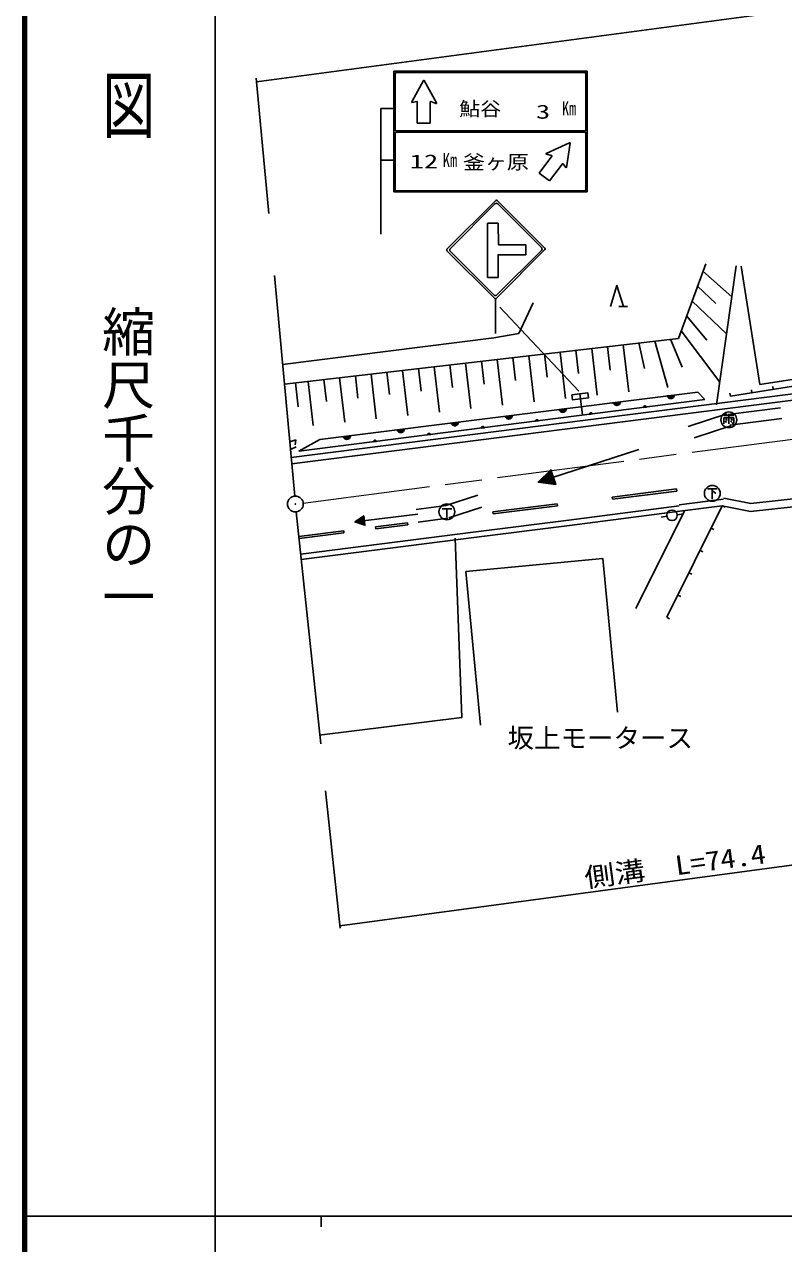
# Model space of a CAD drawing. Units: millimetres, scale not verified. Extents: x 40000 to 680000, y 20000 to 380000.
# Drawn here: x 40000 to 111651, y 202409 to 317516 of the extents above; entities that cross this region are included whole.
import ezdxf
from ezdxf.enums import TextEntityAlignment as Align

# ---------------------------------------------------------------- set-up
doc = ezdxf.new("R2010")
doc.units = ezdxf.units.MM
doc.header["$LTSCALE"] = 1000
doc.linetypes.add('CHAIN', pattern=[18.5, 12, -1.5, 3.5, -1.5])
for name, color, linetype, lineweight in [('M-BGD', 7, 'Continuous', 25), ('M-BMK', 2, 'CHAIN', 13), ('M-TTL', 2, 'Continuous', 140), ('M-TTL-BAND', 7, 'Continuous', 25)]:
    doc.layers.add(name, color=color, linetype=linetype, lineweight=lineweight)
doc.styles.add('@ＭＳ ゴシック', font='')
doc.styles.add('ＭＳ ゴシック', font='')
doc.styles.get('@ＭＳ ゴシック').set_extended_font_data('@MS Gothic')
doc.styles.get('ＭＳ ゴシック').set_extended_font_data('MS Gothic')

# ---------------------------------------------------------------- blocks, each defined once
blk = doc.blocks.new('BUHIN9')
at = {"color": 7, "linetype": 'Continuous', "lineweight": 25}
blk.add_line((0, 0), (149, 261), dxfattribs=at)
blk = doc.blocks.new('BUHIN11')
at = {"color": 7, "linetype": 'Continuous', "lineweight": 25}
blk.add_line((0, 0), (-298, -30), dxfattribs=at)
blk = doc.blocks.new('BUHIN32')
at = {"color": 7, "linetype": 'Continuous', "lineweight": 25}
blk.add_circle((0, 0), 498, dxfattribs=at)
blk = doc.blocks.new('BUHIN68')
at = {"color": 7, "linetype": 'Continuous', "lineweight": 25}
for p, q in [((21, 335), (66, -329)), ((109, -308), (66, 320)), ((111, 297), (151, -277)), ((192, -243), (157, 265)), ((204, 226), (233, -196)), ((271, -111), (253, 149))]:
    blk.add_line(p, q, dxfattribs=at)
blk.add_lwpolyline([(-24, 349), (58, 327), (129, 291), (211, 228), (258, 154), (290, 74), (297, -34), (276, -118), (240, -198), (168, -271), (102, -318), (24, -349)], close=True, dxfattribs=at)
blk = doc.blocks.new('BUHIN69')
at = {"color": 7, "linetype": 'Continuous', "lineweight": 25}
for p, q in [((-116, 48), (-108, -64)), ((-87, -97), (-100, 84)), ((-82, 104), (-67, -114)), ((-48, -127), (-65, 119)), ((-47, 132), (-28, -137)), ((-9, -143), (-29, 141))]:
    blk.add_line(p, q, dxfattribs=at)
blk.add_lwpolyline([(10, -150), (-25, -140), (-55, -125), (-90, -98), (-110, -66), (-124, -32), (-127, 14), (-119, 50), (-103, 85), (-72, 116), (-44, 136), (-10, 150)], close=True, dxfattribs=at)
blk = doc.blocks.new('BUHIN140')
at = {"color": 7, "linetype": 'Continuous', "lineweight": 25}
for p, q in [((-442, -444), (-389, 488)), ((374, -21), (-416, 24)), ((-73, 230), (72, 341)), ((103, 167), (249, 290)), ((-102, -280), (48, -153)), ((73, -361), (223, -234))]:
    blk.add_line(p, q, dxfattribs=at)
blk.add_lwpolyline([(336, -489), (-214, -457), (-160, 479), (352, 449), (381, 429), (398, 390), (341, 307)], dxfattribs=at)
blk.add_circle((0, 0), 746, dxfattribs=at)
blk = doc.blocks.new('BUHIN141')
at = {"color": 7, "linetype": 'Continuous', "lineweight": 25}
for p, q in [((-453, -432), (-401, 481)), ((-427, 24), (547, -31)), ((-281, 16), (18, 322))]:
    blk.add_line(p, q, dxfattribs=at)
blk.add_circle((0, 0), 746, dxfattribs=at)
blk = doc.blocks.new('BUHIN144')
at = {"color": 7, "linetype": 'Continuous', "lineweight": 25}
for radius in [746, 22.5]:
    blk.add_circle((0, 0), radius, dxfattribs=at)

msp = doc.modelspace()

# ---------------------------------------------------------------- linework, layer by layer
at = {"layer": 'M-BGD'}
for p, q in [((61915, 312086), (153451, 324326)), ((74878, 301693), (74878, 313093)), ((74878, 313093), (93118, 313093)), ((93118, 313093), (93118, 301693)), ((63056, 299665), (61883, 312433)), ((74998, 307573), (74998, 312853)), ((75118, 312973), (92878, 312973)), ((76558, 310193), (77654, 312213)), ((77730, 312213), (78890, 310096)), ((92998, 312853), (92998, 307573)), ((77023, 310251), (76608, 310131)), ((77078, 308202), (77078, 310210)), ((78304, 310192), (78304, 308202)), ((78835, 310036), (78363, 310232)), ((73643, 309573), (73643, 297697)), ((73643, 309573), (74878, 309573)), ((92878, 307453), (75118, 307453)), ((77078, 308202), (78304, 308202)), ((74998, 301933), (74998, 307213)), ((75118, 307333), (92878, 307333)), ((91451, 306337), (89253, 305342)), ((91175, 304018), (91512, 306291)), ((92998, 307213), (92998, 301933)), ((89779, 305066), (88583, 303475)), ((89260, 305260), (89755, 305134)), ((74998, 304689), (73643, 304689)), ((89563, 302739), (90769, 304344)), ((90838, 304344), (91098, 303998)), ((89563, 302739), (88583, 303475)), ((93118, 301693), (74878, 301693)), ((92878, 301813), (75118, 301813)), ((79882, 296290), (84484, 300891)), ((80208, 296360), (84413, 300566)), ((84625, 300891), (89128, 296389)), ((84696, 300566), (88802, 296460)), ((83715, 293610), (83715, 298762)), ((84713, 298762), (83715, 298762)), ((84736, 296697), (84713, 298762)), ((84384, 291646), (79882, 296148)), ((80208, 296077), (84314, 291971)), ((89128, 296248), (84526, 291646)), ((88802, 296177), (84597, 291971)), ((87323, 296697), (84736, 296697)), ((87323, 295744), (87323, 296697)), ((87323, 295744), (84691, 295744)), ((84713, 295744), (84713, 293610)), ((101719, 287876), (104297, 294907)), ((105329, 281607), (107166, 294733)), ((107651, 294694), (109410, 283505)), ((65509, 272979), (63594, 293814)), ((84713, 293610), (83715, 293610)), ((104039, 294204), (106756, 291803)), ((103524, 292798), (105256, 291158)), ((84454, 291617), (84454, 288342)), ((103008, 291392), (106267, 288309)), ((92333, 282903), (84874, 290825)), ((86661, 288345), (88008, 291216)), ((96111, 290878), (96911, 290878)), ((102492, 289985), (104403, 287705)), ((64360, 285412), (84317, 287935)), ((64544, 283555), (101719, 287876)), ((84317, 287935), (86661, 288345)), ((100975, 287790), (102088, 285145)), ((101977, 288579), (105628, 283746)), ((92053, 286753), (92309, 284550)), ((93540, 286925), (94054, 282507)), ((95027, 287098), (95285, 284882)), ((96514, 287271), (97031, 282824)), ((98001, 287444), (98513, 285024)), ((99488, 287617), (100721, 283223)), ((81644, 285543), (82145, 281237)), ((83131, 285716), (83382, 283556)), ((84618, 285888), (85122, 281554)), ((86105, 286061), (86358, 283887)), ((87592, 286234), (88099, 281872)), ((89079, 286407), (89334, 284219)), ((90566, 286580), (91077, 282189)), ((71235, 284333), (71480, 282229)), ((72722, 284506), (73213, 280285)), ((74209, 284678), (74455, 282561)), ((75696, 284851), (76190, 280602)), ((77183, 285024), (77431, 282893)), ((78670, 285197), (79168, 280920)), ((80157, 285370), (80407, 283224)), ((109410, 283505), (118813, 284983)), ((65173, 276633), (124837, 284187)), ((65228, 276035), (124913, 283592)), ((65590, 283677), (65841, 281404)), ((66774, 283814), (67258, 279650)), ((68261, 283987), (68504, 281898)), ((69748, 284160), (70236, 279967)), ((104212, 282086), (65886, 277210)), ((67883, 278310), (103553, 282801)), ((92422, 282649), (92670, 280669)), ((104212, 282086), (103553, 282801)), ((106396, 280670), (111373, 281300)), ((106293, 280747), (102645, 279557)), ((111498, 280308), (106563, 279683)), ((103203, 278477), (106666, 279607)), ((65623, 278281), (65037, 278105)), ((65105, 277374), (65656, 277636)), ((65548, 277823), (65623, 278281)), ((65886, 277210), (67883, 278310)), ((131221, 274020), (108523, 271521)), ((131139, 274766), (108556, 272279)), ((82779, 273074), (79688, 272066)), ((95476, 272889), (101547, 273654)), ((101547, 273654), (95476, 272889)), ((95476, 272889), (95501, 272690)), ((101572, 273455), (95501, 272690)), ((101547, 273654), (101572, 273455)), ((79795, 272090), (76985, 271715)), ((79417, 271788), (80332, 271788)), ((79874, 271788), (79874, 270978)), ((80060, 270925), (83166, 271939)), ((84212, 271497), (90275, 272256)), ((90275, 272256), (84212, 271497)), ((90299, 272057), (84237, 271298)), ((90275, 272256), (90299, 272057)), ((101798, 272065), (91387, 270708)), ((100628, 261540), (105853, 272059)), ((105978, 272679), (101789, 272164)), ((105853, 272059), (101863, 271569)), ((108523, 271521), (105853, 272059)), ((108556, 272279), (106001, 272794)), ((67965, 249580), (65656, 271486)), ((77154, 270527), (79954, 270901)), ((91389, 270708), (82619, 269598)), ((84212, 271497), (84237, 271298)), ((101863, 271569), (91452, 270212)), ((102293, 271598), (97704, 262356)), ((100660, 271087), (100094, 270985)), ((101599, 271227), (102229, 271301)), ((65899, 269176), (70136, 269711)), ((70136, 269711), (65899, 269176)), ((70162, 269513), (65920, 268977)), ((82619, 269598), (66075, 267507)), ((70162, 269513), (70136, 269711)), ((73144, 270079), (76158, 270472)), ((76158, 270472), (73144, 270079)), ((73144, 270079), (73170, 269880)), ((76184, 270274), (73170, 269880)), ((76184, 270274), (76158, 270472)), ((91452, 270212), (82682, 269102)), ((82682, 269102), (66128, 267010)), ((80652, 269013), (81287, 252085)), ((81669, 265863), (94575, 267098)), ((94575, 267098), (95964, 252576)), ((83058, 251341), (81669, 265863)), ((81287, 252085), (67818, 250417)), ((68430, 245170), (69799, 232182)), ((145190, 242509), (69774, 232425))]:
    msp.add_line(p, q, dxfattribs=at)
for points in [[(95306, 290878), (95916, 292873), (96526, 290878)], [(124087, 291370), (124846, 285312), (106634, 282401)], [(97999, 277391), (88492, 274289), (90143, 274065), (89685, 275467), (88492, 274289)], [(88611, 274328), (90033, 274160), (89653, 275325), (88635, 274335)], [(89276, 274545), (89506, 274567), (89467, 274686), (89308, 274529)], [(77143, 271283), (71189, 270546), (72135, 270225), (72026, 271103), (71189, 270546)], [(71263, 270555), (72081, 270294), (71991, 271023), (71278, 270557)], [(71680, 270607), (71817, 270594), (71808, 270668), (71697, 270594)]]:
    msp.add_lwpolyline(points, dxfattribs=at)
for points in [[(91678, 282556), (93167, 282742), (93229, 282245), (91740, 282060)], [(88777, 274382), (89899, 274248), (89604, 275151)], [(88920, 274428), (89750, 274384), (89548, 275002)], [(89110, 274490), (89616, 274471), (89499, 274828)], [(71367, 270568), (72013, 270361), (71943, 270927)], [(71457, 270579), (71940, 270458), (71892, 270845)], [(71576, 270594), (71871, 270525), (71844, 270748)]]:
    msp.add_lwpolyline(points, close=True, dxfattribs=at)
msp.add_circle((79874, 271496), 746, dxfattribs=at)
for centre, radius, start, end in [((75118, 312853), 120, 90, 180), ((77692, 312192), 43.2, 28.71979, 151.50226), ((92878, 312853), 120, 0, 90), ((76596, 310173), 43.2, 151.50226, 286.11285), ((77035, 310210), 43.2, 360, 106.11285), ((78347, 310192), 43.2, 67.39017, 180), ((78852, 310076), 43.2, 247.39014, 28.71979), ((75118, 307573), 120, 180, 270), ((92878, 307573), 120, 270, 360), ((75118, 307213), 120, 90, 180), ((91469, 306297), 43.2, 351.57358, 114.35605), ((92878, 307213), 120, 0, 90), ((89270, 305302), 43.2, 114.35605, 255.68573), ((89744, 305092), 43.2, 323.07585, 75.68567), ((90803, 304318), 43.2, 36.96298, 143.07584), ((91132, 304024), 43.2, 216.96299, 351.57358), ((75118, 301933), 120, 180, 270), ((92878, 301933), 120, 270, 360), ((84555, 300425), 200, 45, 135), ((84555, 300821), 100, 45, 135), ((79953, 296219), 100, 135, 225), ((80349, 296219), 200, 135, 225), ((88661, 296318), 200, 315, 45), ((89057, 296318), 100, 315, 45), ((84455, 292113), 200, 225, 315), ((84455, 291717), 100, 225, 315)]:
    msp.add_arc(centre, radius, start, end, dxfattribs=at)
at = {"layer": 'M-BMK'}
msp.add_line((66321, 272329), (197722, 289502), dxfattribs=at)
at = {"layer": 'M-TTL'}
msp.add_line((40000, 380000), (40000, 20000), dxfattribs=at)
at = {"layer": 'M-TTL-BAND'}
for p, q in [((58000, 370000), (58000, 20000)), ((40000, 205000), (579000, 205000)), ((68000, 205000), (68000, 204000))]:
    msp.add_line(p, q, dxfattribs=at)

# ---------------------------------------------------------------- block references
at = {"layer": 'M-BGD', "rotation": 273.2663}
for name, p in [('BUHIN11', (110674, 283047)), ('BUHIN68', (101005, 282480)), ('BUHIN11', (106634, 282401)), ('BUHIN11', (108654, 282724)), ('BUHIN68', (90813, 281197)), ('BUHIN68', (95909, 281838)), ('BUHIN69', (98558, 281367)), ('BUHIN140', (106480, 280177)), ('BUHIN68', (80622, 279914)), ('BUHIN68', (85718, 280555)), ('BUHIN69', (88368, 280070)), ('BUHIN69', (93463, 280719)), ('BUHIN68', (70431, 278631)), ('BUHIN68', (75526, 279272)), ('BUHIN69', (78178, 278774)), ('BUHIN69', (83273, 279422)), ('BUHIN69', (73084, 278126)), ('BUHIN141', (104918, 273241)), ('BUHIN144', (65577, 272232)), ('BUHIN32', (101121, 271171)), ('BUHIN9', (105853, 272059)), ('BUHIN9', (104808, 269955)), ('BUHIN9', (103763, 267851)), ('BUHIN9', (102718, 265747)), ('BUHIN9', (101673, 263644)), ('BUHIN9', (100628, 261540))]:
    msp.add_blockref(name, p, dxfattribs=at)

# ---------------------------------------------------------------- texts
at = {"layer": 'M-BGD', "style": 'ＭＳ ゴシック'}
for s, width, p in [('鮎谷', 1.1, (81033, 308493)), ('3', 1.5, (88276, 308214)), ('Km', 0.75, (90730, 308529)), ('12', 1.5, (76359, 303520)), ('Km', 0.75, (79490, 303643)), ('釜ヶ原 ', 1.15, (81393, 303459))]:
    msp.add_text(s, height=1320, dxfattribs=dict(at, width=width)).set_placement(p, align=Align.BOTTOM_LEFT)
msp.add_text('坂上モータース', height=1833, dxfattribs=at).set_placement((85599, 248675), align=Align.BOTTOM_LEFT)
at = {"layer": 'M-BGD', "style": 'ＭＳ ゴシック', "width": 1.15}
msp.add_text('側溝\u3000L=74.4', height=1833, rotation=7.7, dxfattribs=at).set_placement((93063, 235479), align=Align.BOTTOM_LEFT)
at = {"layer": 'M-TTL-BAND', "style": '@ＭＳ ゴシック', "width": 1.4}
msp.add_text('平  面  図', height=3666, rotation=270, dxfattribs=at).set_placement((49777, 306475), align=Align.MIDDLE_RIGHT)
at = {"layer": 'M-TTL-BAND', "style": '@ＭＳ ゴシック'}
msp.add_text('縮尺千分の一', height=3666, rotation=270, dxfattribs=at).set_placement((49777, 261030), align=Align.MIDDLE_RIGHT)

doc.saveas('drawing.dxf')
